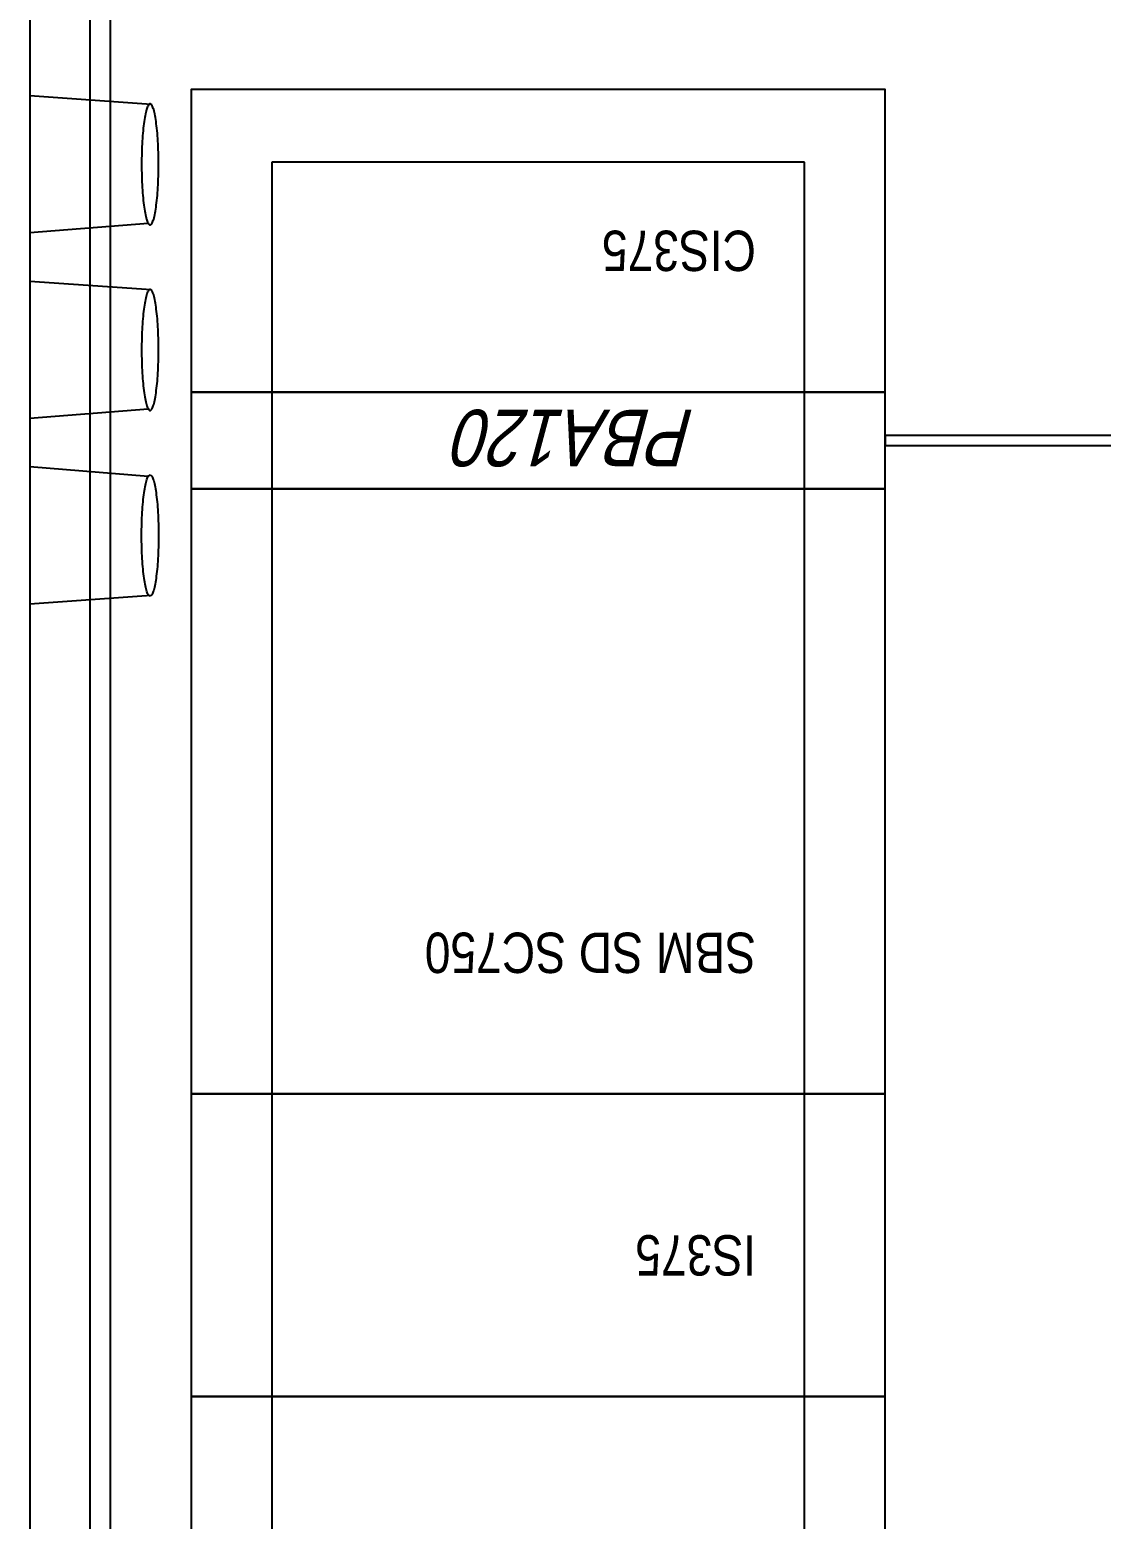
# Model space of a CAD drawing. Header units: millimetres. Extents: x -35961 to -35580, y 154458 to 154764.
# Drawn here: x -35809.895 to -35808.567, y 154630.594 to 154632.44 of the extents above; entities that cross this region are included whole.
import ezdxf

# ---------------------------------------------------------------- set-up
doc = ezdxf.new("R2010")
doc.units = ezdxf.units.MM
doc.header["$MEASUREMENT"] = 0
doc.layers.get('0').update_dxf_attribs({"color": 253})
for name, color, linetype in [('CONTORNO', 7, 'ByBlock'), ('OLCULTA', 7, 'ByBlock'), ('PUERTA-INTERIOR', 7, 'ByBlock'), ('TEXTO', 7, 'ByBlock')]:
    doc.layers.add(name, color=color, linetype=linetype)
doc.styles.get("Standard").update_dxf_attribs({"font": 'ARIALN.TTF'})

msp = doc.modelspace()

# ---------------------------------------------------------------- linework, layer by layer
at = {"color": 1}
for p, q in [((-35809.595, 154632.2763, 0), (-35809.595, 154631.9913, 0)), ((-35808.935, 154632.2763, 0), (-35809.595, 154632.2763, 0)), ((-35808.935, 154631.9913, 0), (-35808.935, 154632.2763, 0)), ((-35809.595, 154631.9913, 0), (-35809.595, 154631.8713, 0)), ((-35808.935, 154631.8713, 0), (-35808.935, 154631.9913, 0)), ((-35809.595, 154631.8713, 0), (-35809.595, 154631.1213, 0)), ((-35808.935, 154631.1213, 0), (-35808.935, 154631.8713, 0)), ((-35809.595, 154631.1213, 0), (-35809.595, 154630.7463, 0)), ((-35808.935, 154630.7463, 0), (-35808.935, 154631.1213, 0)), ((-35809.595, 154630.7463, 0), (-35809.595, 154630.4613, 0)), ((-35808.935, 154630.4613, 0), (-35808.935, 154630.7463, 0))]:
    msp.add_line(p, q, dxfattribs=at)
for p, q in [((-35809.695, 154631.8713, 0), (-35809.695, 154631.1213, 0)), ((-35808.835, 154631.8713, 0), (-35809.695, 154631.8713, 0)), ((-35808.835, 154631.1213, 0), (-35808.835, 154631.8713, 0)), ((-35809.695, 154631.1213, 0), (-35808.835, 154631.1213, 0))]:
    msp.add_line(p, q)
at = {"elevation": 0}
for points in [[(-35808.835, 154631.9913), (-35808.835, 154632.3663), (-35809.695, 154632.3663), (-35809.695, 154631.9913)], [(-35808.835, 154631.8713), (-35808.835, 154631.9913), (-35809.695, 154631.9913), (-35809.695, 154631.8713)], [(-35808.835, 154630.7463), (-35808.835, 154631.1213), (-35809.695, 154631.1213), (-35809.695, 154630.7463)], [(-35808.835, 154630.3713), (-35808.835, 154630.7463), (-35809.695, 154630.7463), (-35809.695, 154630.3713)]]:
    msp.add_lwpolyline(points, close=True, dxfattribs=at)
at = {"layer": 'CONTORNO'}
for p, q in [((-35809.8201, 154630.451, 0), (-35809.8201, 154633.839, 0)), ((-35809.8951, 154633.7958, 0), (-35809.8951, 154630.281, 0)), ((-35809.7951, 154630.451, 0), (-35809.7951, 154633.801, 0))]:
    msp.add_line(p, q, dxfattribs=at)
at = {"layer": 'OLCULTA'}
for p, q in [((-35809.7447, 154632.3478, 0), (-35809.8951, 154632.3585, 0)), ((-35809.7486, 154632.3462, 0), (-35809.7491, 154632.3453, 0)), ((-35809.7481, 154632.3471, 0), (-35809.7486, 154632.3462, 0)), ((-35809.7476, 154632.3477, 0), (-35809.7481, 154632.3471, 0)), ((-35809.7471, 154632.3481, 0), (-35809.7476, 154632.3477, 0)), ((-35809.7466, 154632.3484, 0), (-35809.7471, 154632.3481, 0)), ((-35809.746, 154632.3485, 0), (-35809.7466, 154632.3484, 0)), ((-35809.7455, 154632.3484, 0), (-35809.746, 154632.3485, 0)), ((-35809.745, 154632.3481, 0), (-35809.7455, 154632.3484, 0)), ((-35809.7445, 154632.3477, 0), (-35809.745, 154632.3481, 0)), ((-35809.744, 154632.3471, 0), (-35809.7445, 154632.3477, 0)), ((-35809.7435, 154632.3462, 0), (-35809.744, 154632.3471, 0)), ((-35809.743, 154632.3453, 0), (-35809.7435, 154632.3462, 0)), ((-35809.7531, 154632.3291, 0), (-35809.7535, 154632.3265, 0)), ((-35809.7527, 154632.3315, 0), (-35809.7531, 154632.3291, 0)), ((-35809.7523, 154632.3337, 0), (-35809.7527, 154632.3315, 0)), ((-35809.7519, 154632.3359, 0), (-35809.7523, 154632.3337, 0)), ((-35809.7514, 154632.3378, 0), (-35809.7519, 154632.3359, 0)), ((-35809.751, 154632.3396, 0), (-35809.7514, 154632.3378, 0)), ((-35809.7505, 154632.3413, 0), (-35809.751, 154632.3396, 0)), ((-35809.7501, 154632.3428, 0), (-35809.7505, 154632.3413, 0)), ((-35809.7496, 154632.3441, 0), (-35809.7501, 154632.3428, 0)), ((-35809.7491, 154632.3453, 0), (-35809.7496, 154632.3441, 0)), ((-35809.7425, 154632.3441, 0), (-35809.743, 154632.3453, 0)), ((-35809.742, 154632.3428, 0), (-35809.7425, 154632.3441, 0)), ((-35809.7415, 154632.3413, 0), (-35809.742, 154632.3428, 0)), ((-35809.7411, 154632.3396, 0), (-35809.7415, 154632.3413, 0)), ((-35809.7406, 154632.3378, 0), (-35809.7411, 154632.3396, 0)), ((-35809.7402, 154632.3359, 0), (-35809.7406, 154632.3378, 0)), ((-35809.7398, 154632.3337, 0), (-35809.7402, 154632.3359, 0)), ((-35809.7394, 154632.3315, 0), (-35809.7398, 154632.3337, 0)), ((-35809.739, 154632.3291, 0), (-35809.7394, 154632.3315, 0)), ((-35809.7386, 154632.3265, 0), (-35809.739, 154632.3291, 0)), ((-35809.7551, 154632.3121, 0), (-35809.7553, 154632.3088, 0)), ((-35809.7548, 154632.3152, 0), (-35809.7551, 154632.3121, 0)), ((-35809.7545, 154632.3182, 0), (-35809.7548, 154632.3152, 0)), ((-35809.7542, 154632.3211, 0), (-35809.7545, 154632.3182, 0)), ((-35809.7538, 154632.3239, 0), (-35809.7542, 154632.3211, 0)), ((-35809.7535, 154632.3265, 0), (-35809.7538, 154632.3239, 0)), ((-35809.7383, 154632.3239, 0), (-35809.7386, 154632.3265, 0)), ((-35809.7379, 154632.3211, 0), (-35809.7383, 154632.3239, 0)), ((-35809.7376, 154632.3182, 0), (-35809.7379, 154632.3211, 0)), ((-35809.7373, 154632.3152, 0), (-35809.7376, 154632.3182, 0)), ((-35809.737, 154632.3121, 0), (-35809.7373, 154632.3152, 0)), ((-35809.7368, 154632.3088, 0), (-35809.737, 154632.3121, 0)), ((-35809.7562, 154632.2917, 0), (-35809.7564, 154632.2881, 0)), ((-35809.7561, 154632.2953, 0), (-35809.7562, 154632.2917, 0)), ((-35809.7559, 154632.2988, 0), (-35809.7561, 154632.2953, 0)), ((-35809.7558, 154632.3022, 0), (-35809.7559, 154632.2988, 0)), ((-35809.7555, 154632.3056, 0), (-35809.7558, 154632.3022, 0)), ((-35809.7553, 154632.3088, 0), (-35809.7555, 154632.3056, 0)), ((-35809.7365, 154632.3056, 0), (-35809.7368, 154632.3088, 0)), ((-35809.7363, 154632.3022, 0), (-35809.7365, 154632.3056, 0)), ((-35809.7361, 154632.2988, 0), (-35809.7363, 154632.3022, 0)), ((-35809.736, 154632.2953, 0), (-35809.7361, 154632.2988, 0)), ((-35809.7358, 154632.2917, 0), (-35809.736, 154632.2953, 0)), ((-35809.7357, 154632.2881, 0), (-35809.7358, 154632.2917, 0)), ((-35809.7565, 154632.2772, 0), (-35809.7566, 154632.2735, 0)), ((-35809.7566, 154632.2735, 0), (-35809.7565, 154632.2698, 0)), ((-35809.7564, 154632.2845, 0), (-35809.7565, 154632.2808, 0)), ((-35809.7565, 154632.2808, 0), (-35809.7565, 154632.2772, 0)), ((-35809.7564, 154632.2881, 0), (-35809.7564, 154632.2845, 0)), ((-35809.7356, 154632.2845, 0), (-35809.7357, 154632.2881, 0)), ((-35809.7356, 154632.2808, 0), (-35809.7356, 154632.2845, 0)), ((-35809.7355, 154632.2772, 0), (-35809.7356, 154632.2808, 0)), ((-35809.7355, 154632.2735, 0), (-35809.7355, 154632.2772, 0)), ((-35809.7355, 154632.2698, 0), (-35809.7355, 154632.2735, 0)), ((-35809.7565, 154632.2698, 0), (-35809.7565, 154632.2661, 0)), ((-35809.7565, 154632.2661, 0), (-35809.7564, 154632.2625, 0)), ((-35809.7564, 154632.2625, 0), (-35809.7564, 154632.2589, 0)), ((-35809.7564, 154632.2589, 0), (-35809.7562, 154632.2553, 0)), ((-35809.7562, 154632.2553, 0), (-35809.7561, 154632.2517, 0)), ((-35809.736, 154632.2517, 0), (-35809.7358, 154632.2553, 0)), ((-35809.7358, 154632.2553, 0), (-35809.7357, 154632.2589, 0)), ((-35809.7357, 154632.2589, 0), (-35809.7356, 154632.2625, 0)), ((-35809.7356, 154632.2661, 0), (-35809.7355, 154632.2698, 0)), ((-35809.7356, 154632.2625, 0), (-35809.7356, 154632.2661, 0)), ((-35809.7561, 154632.2517, 0), (-35809.7559, 154632.2482, 0)), ((-35809.7559, 154632.2482, 0), (-35809.7558, 154632.2448, 0)), ((-35809.7558, 154632.2448, 0), (-35809.7555, 154632.2414, 0)), ((-35809.7555, 154632.2414, 0), (-35809.7553, 154632.2381, 0)), ((-35809.7553, 154632.2381, 0), (-35809.7551, 154632.2349, 0)), ((-35809.737, 154632.2349, 0), (-35809.7368, 154632.2381, 0)), ((-35809.7368, 154632.2381, 0), (-35809.7365, 154632.2414, 0)), ((-35809.7365, 154632.2414, 0), (-35809.7363, 154632.2448, 0)), ((-35809.7363, 154632.2448, 0), (-35809.7361, 154632.2482, 0)), ((-35809.7361, 154632.2482, 0), (-35809.736, 154632.2517, 0)), ((-35809.7551, 154632.2349, 0), (-35809.7548, 154632.2318, 0)), ((-35809.7548, 154632.2318, 0), (-35809.7545, 154632.2288, 0)), ((-35809.7545, 154632.2288, 0), (-35809.7542, 154632.2259, 0)), ((-35809.7542, 154632.2259, 0), (-35809.7538, 154632.2231, 0)), ((-35809.7538, 154632.2231, 0), (-35809.7535, 154632.2205, 0)), ((-35809.7535, 154632.2205, 0), (-35809.7531, 154632.2179, 0)), ((-35809.7531, 154632.2179, 0), (-35809.7527, 154632.2155, 0)), ((-35809.7394, 154632.2155, 0), (-35809.739, 154632.2179, 0)), ((-35809.739, 154632.2179, 0), (-35809.7386, 154632.2205, 0)), ((-35809.7386, 154632.2205, 0), (-35809.7383, 154632.2231, 0)), ((-35809.7383, 154632.2231, 0), (-35809.7379, 154632.2259, 0)), ((-35809.7379, 154632.2259, 0), (-35809.7376, 154632.2288, 0)), ((-35809.7376, 154632.2288, 0), (-35809.7373, 154632.2318, 0)), ((-35809.7373, 154632.2318, 0), (-35809.737, 154632.2349, 0)), ((-35809.7482, 154632.2002, 0), (-35809.8951, 154632.1885, 0)), ((-35809.7527, 154632.2155, 0), (-35809.7523, 154632.2133, 0)), ((-35809.7523, 154632.2133, 0), (-35809.7519, 154632.2111, 0)), ((-35809.7519, 154632.2111, 0), (-35809.7514, 154632.2092, 0)), ((-35809.7514, 154632.2092, 0), (-35809.751, 154632.2074, 0)), ((-35809.751, 154632.2074, 0), (-35809.7505, 154632.2057, 0)), ((-35809.7505, 154632.2057, 0), (-35809.7501, 154632.2042, 0)), ((-35809.7501, 154632.2042, 0), (-35809.7496, 154632.2029, 0)), ((-35809.7496, 154632.2029, 0), (-35809.7491, 154632.2017, 0)), ((-35809.7491, 154632.2017, 0), (-35809.7486, 154632.2007, 0)), ((-35809.7486, 154632.2007, 0), (-35809.7481, 154632.1999, 0)), ((-35809.7481, 154632.1999, 0), (-35809.7476, 154632.1993, 0)), ((-35809.7476, 154632.1993, 0), (-35809.7471, 154632.1989, 0)), ((-35809.7471, 154632.1989, 0), (-35809.7466, 154632.1986, 0)), ((-35809.7466, 154632.1986, 0), (-35809.746, 154632.1985, 0)), ((-35809.746, 154632.1985, 0), (-35809.7455, 154632.1986, 0)), ((-35809.7455, 154632.1986, 0), (-35809.745, 154632.1989, 0)), ((-35809.745, 154632.1989, 0), (-35809.7445, 154632.1993, 0)), ((-35809.7445, 154632.1993, 0), (-35809.744, 154632.1999, 0)), ((-35809.744, 154632.1999, 0), (-35809.7435, 154632.2007, 0)), ((-35809.7435, 154632.2007, 0), (-35809.743, 154632.2017, 0)), ((-35809.743, 154632.2017, 0), (-35809.7425, 154632.2029, 0)), ((-35809.7425, 154632.2029, 0), (-35809.742, 154632.2042, 0)), ((-35809.742, 154632.2042, 0), (-35809.7415, 154632.2057, 0)), ((-35809.7415, 154632.2057, 0), (-35809.7411, 154632.2074, 0)), ((-35809.7411, 154632.2074, 0), (-35809.7406, 154632.2092, 0)), ((-35809.7406, 154632.2092, 0), (-35809.7402, 154632.2111, 0)), ((-35809.7402, 154632.2111, 0), (-35809.7398, 154632.2133, 0)), ((-35809.7398, 154632.2133, 0), (-35809.7394, 154632.2155, 0)), ((-35809.7447, 154632.1178, 0), (-35809.8951, 154632.1285, 0)), ((-35809.7514, 154632.1078, 0), (-35809.7519, 154632.1059, 0)), ((-35809.751, 154632.1096, 0), (-35809.7514, 154632.1078, 0)), ((-35809.7505, 154632.1113, 0), (-35809.751, 154632.1096, 0)), ((-35809.7501, 154632.1128, 0), (-35809.7505, 154632.1113, 0)), ((-35809.7496, 154632.1141, 0), (-35809.7501, 154632.1128, 0)), ((-35809.7491, 154632.1153, 0), (-35809.7496, 154632.1141, 0)), ((-35809.7486, 154632.1162, 0), (-35809.7491, 154632.1153, 0)), ((-35809.7481, 154632.1171, 0), (-35809.7486, 154632.1162, 0)), ((-35809.7476, 154632.1177, 0), (-35809.7481, 154632.1171, 0)), ((-35809.7471, 154632.1181, 0), (-35809.7476, 154632.1177, 0)), ((-35809.7466, 154632.1184, 0), (-35809.7471, 154632.1181, 0)), ((-35809.746, 154632.1185, 0), (-35809.7466, 154632.1184, 0)), ((-35809.7455, 154632.1184, 0), (-35809.746, 154632.1185, 0)), ((-35809.745, 154632.1181, 0), (-35809.7455, 154632.1184, 0)), ((-35809.7445, 154632.1177, 0), (-35809.745, 154632.1181, 0)), ((-35809.744, 154632.1171, 0), (-35809.7445, 154632.1177, 0)), ((-35809.7435, 154632.1162, 0), (-35809.744, 154632.1171, 0)), ((-35809.743, 154632.1153, 0), (-35809.7435, 154632.1162, 0)), ((-35809.7425, 154632.1141, 0), (-35809.743, 154632.1153, 0)), ((-35809.742, 154632.1128, 0), (-35809.7425, 154632.1141, 0)), ((-35809.7415, 154632.1113, 0), (-35809.742, 154632.1128, 0)), ((-35809.7411, 154632.1096, 0), (-35809.7415, 154632.1113, 0)), ((-35809.7406, 154632.1078, 0), (-35809.7411, 154632.1096, 0)), ((-35809.7402, 154632.1059, 0), (-35809.7406, 154632.1078, 0)), ((-35809.7545, 154632.0882, 0), (-35809.7548, 154632.0852, 0)), ((-35809.7542, 154632.0911, 0), (-35809.7545, 154632.0882, 0)), ((-35809.7538, 154632.0939, 0), (-35809.7542, 154632.0911, 0)), ((-35809.7535, 154632.0965, 0), (-35809.7538, 154632.0939, 0)), ((-35809.7531, 154632.0991, 0), (-35809.7535, 154632.0965, 0)), ((-35809.7527, 154632.1015, 0), (-35809.7531, 154632.0991, 0)), ((-35809.7523, 154632.1037, 0), (-35809.7527, 154632.1015, 0)), ((-35809.7519, 154632.1059, 0), (-35809.7523, 154632.1037, 0)), ((-35809.7398, 154632.1037, 0), (-35809.7402, 154632.1059, 0)), ((-35809.7394, 154632.1015, 0), (-35809.7398, 154632.1037, 0)), ((-35809.739, 154632.0991, 0), (-35809.7394, 154632.1015, 0)), ((-35809.7386, 154632.0965, 0), (-35809.739, 154632.0991, 0)), ((-35809.7383, 154632.0939, 0), (-35809.7386, 154632.0965, 0)), ((-35809.7379, 154632.0911, 0), (-35809.7383, 154632.0939, 0)), ((-35809.7376, 154632.0882, 0), (-35809.7379, 154632.0911, 0)), ((-35809.7373, 154632.0852, 0), (-35809.7376, 154632.0882, 0)), ((-35809.7558, 154632.0722, 0), (-35809.7559, 154632.0688, 0)), ((-35809.7555, 154632.0756, 0), (-35809.7558, 154632.0722, 0)), ((-35809.7553, 154632.0788, 0), (-35809.7555, 154632.0756, 0)), ((-35809.7551, 154632.0821, 0), (-35809.7553, 154632.0788, 0)), ((-35809.7548, 154632.0852, 0), (-35809.7551, 154632.0821, 0)), ((-35809.737, 154632.0821, 0), (-35809.7373, 154632.0852, 0)), ((-35809.7368, 154632.0788, 0), (-35809.737, 154632.0821, 0)), ((-35809.7365, 154632.0756, 0), (-35809.7368, 154632.0788, 0)), ((-35809.7363, 154632.0722, 0), (-35809.7365, 154632.0756, 0)), ((-35809.7361, 154632.0688, 0), (-35809.7363, 154632.0722, 0)), ((-35809.7564, 154632.0545, 0), (-35809.7565, 154632.0508, 0)), ((-35809.7565, 154632.0508, 0), (-35809.7565, 154632.0472, 0)), ((-35809.7562, 154632.0617, 0), (-35809.7564, 154632.0581, 0)), ((-35809.7564, 154632.0581, 0), (-35809.7564, 154632.0545, 0)), ((-35809.7561, 154632.0653, 0), (-35809.7562, 154632.0617, 0)), ((-35809.7559, 154632.0688, 0), (-35809.7561, 154632.0653, 0)), ((-35809.736, 154632.0653, 0), (-35809.7361, 154632.0688, 0)), ((-35809.7358, 154632.0617, 0), (-35809.736, 154632.0653, 0)), ((-35809.7357, 154632.0581, 0), (-35809.7358, 154632.0617, 0)), ((-35809.7356, 154632.0545, 0), (-35809.7357, 154632.0581, 0)), ((-35809.7356, 154632.0508, 0), (-35809.7356, 154632.0545, 0)), ((-35809.7355, 154632.0472, 0), (-35809.7356, 154632.0508, 0)), ((-35809.7565, 154632.0472, 0), (-35809.7566, 154632.0435, 0)), ((-35809.7566, 154632.0435, 0), (-35809.7565, 154632.0398, 0)), ((-35809.7565, 154632.0398, 0), (-35809.7565, 154632.0361, 0)), ((-35809.7565, 154632.0361, 0), (-35809.7564, 154632.0325, 0)), ((-35809.7564, 154632.0325, 0), (-35809.7564, 154632.0289, 0)), ((-35809.7357, 154632.0289, 0), (-35809.7356, 154632.0325, 0)), ((-35809.7356, 154632.0361, 0), (-35809.7355, 154632.0398, 0)), ((-35809.7356, 154632.0325, 0), (-35809.7356, 154632.0361, 0)), ((-35809.7355, 154632.0435, 0), (-35809.7355, 154632.0472, 0)), ((-35809.7355, 154632.0398, 0), (-35809.7355, 154632.0435, 0)), ((-35809.7564, 154632.0289, 0), (-35809.7562, 154632.0253, 0)), ((-35809.7562, 154632.0253, 0), (-35809.7561, 154632.0217, 0)), ((-35809.7561, 154632.0217, 0), (-35809.7559, 154632.0182, 0)), ((-35809.7559, 154632.0182, 0), (-35809.7558, 154632.0148, 0)), ((-35809.7558, 154632.0148, 0), (-35809.7555, 154632.0114, 0)), ((-35809.7365, 154632.0114, 0), (-35809.7363, 154632.0148, 0)), ((-35809.7363, 154632.0148, 0), (-35809.7361, 154632.0182, 0)), ((-35809.7361, 154632.0182, 0), (-35809.736, 154632.0217, 0)), ((-35809.736, 154632.0217, 0), (-35809.7358, 154632.0253, 0)), ((-35809.7358, 154632.0253, 0), (-35809.7357, 154632.0289, 0)), ((-35809.7555, 154632.0114, 0), (-35809.7553, 154632.0081, 0)), ((-35809.7553, 154632.0081, 0), (-35809.7551, 154632.0049, 0)), ((-35809.7551, 154632.0049, 0), (-35809.7548, 154632.0018, 0)), ((-35809.7548, 154632.0018, 0), (-35809.7545, 154631.9988, 0)), ((-35809.7545, 154631.9988, 0), (-35809.7542, 154631.9959, 0)), ((-35809.7542, 154631.9959, 0), (-35809.7538, 154631.9931, 0)), ((-35809.7383, 154631.9931, 0), (-35809.7379, 154631.9959, 0)), ((-35809.7379, 154631.9959, 0), (-35809.7376, 154631.9988, 0)), ((-35809.7376, 154631.9988, 0), (-35809.7373, 154632.0018, 0)), ((-35809.7373, 154632.0018, 0), (-35809.737, 154632.0049, 0)), ((-35809.737, 154632.0049, 0), (-35809.7368, 154632.0081, 0)), ((-35809.7368, 154632.0081, 0), (-35809.7365, 154632.0114, 0)), ((-35809.7538, 154631.9931, 0), (-35809.7535, 154631.9905, 0)), ((-35809.7535, 154631.9905, 0), (-35809.7531, 154631.9879, 0)), ((-35809.7531, 154631.9879, 0), (-35809.7527, 154631.9855, 0)), ((-35809.7527, 154631.9855, 0), (-35809.7523, 154631.9833, 0)), ((-35809.7523, 154631.9833, 0), (-35809.7519, 154631.9811, 0)), ((-35809.7519, 154631.9811, 0), (-35809.7514, 154631.9792, 0)), ((-35809.7514, 154631.9792, 0), (-35809.751, 154631.9774, 0)), ((-35809.751, 154631.9774, 0), (-35809.7505, 154631.9757, 0)), ((-35809.7415, 154631.9757, 0), (-35809.7411, 154631.9774, 0)), ((-35809.7411, 154631.9774, 0), (-35809.7406, 154631.9792, 0)), ((-35809.7406, 154631.9792, 0), (-35809.7402, 154631.9811, 0)), ((-35809.7402, 154631.9811, 0), (-35809.7398, 154631.9833, 0)), ((-35809.7398, 154631.9833, 0), (-35809.7394, 154631.9855, 0)), ((-35809.7394, 154631.9855, 0), (-35809.739, 154631.9879, 0)), ((-35809.739, 154631.9879, 0), (-35809.7386, 154631.9905, 0)), ((-35809.7386, 154631.9905, 0), (-35809.7383, 154631.9931, 0)), ((-35809.7482, 154631.9702, 0), (-35809.8951, 154631.9585, 0)), ((-35809.7505, 154631.9757, 0), (-35809.7501, 154631.9742, 0)), ((-35809.7501, 154631.9742, 0), (-35809.7496, 154631.9729, 0)), ((-35809.7496, 154631.9729, 0), (-35809.7491, 154631.9717, 0)), ((-35809.7491, 154631.9717, 0), (-35809.7486, 154631.9707, 0)), ((-35809.7486, 154631.9707, 0), (-35809.7481, 154631.9699, 0)), ((-35809.7481, 154631.9699, 0), (-35809.7476, 154631.9693, 0)), ((-35809.7476, 154631.9693, 0), (-35809.7471, 154631.9689, 0)), ((-35809.7471, 154631.9689, 0), (-35809.7466, 154631.9686, 0)), ((-35809.7466, 154631.9686, 0), (-35809.746, 154631.9685, 0)), ((-35809.746, 154631.9685, 0), (-35809.7455, 154631.9686, 0)), ((-35809.7455, 154631.9686, 0), (-35809.745, 154631.9689, 0)), ((-35809.745, 154631.9689, 0), (-35809.7445, 154631.9693, 0)), ((-35809.7445, 154631.9693, 0), (-35809.744, 154631.9699, 0)), ((-35809.744, 154631.9699, 0), (-35809.7435, 154631.9707, 0)), ((-35809.7435, 154631.9707, 0), (-35809.743, 154631.9717, 0)), ((-35809.743, 154631.9717, 0), (-35809.7425, 154631.9729, 0)), ((-35809.7425, 154631.9729, 0), (-35809.742, 154631.9742, 0)), ((-35809.742, 154631.9742, 0), (-35809.7415, 154631.9757, 0)), ((-35809.7482, 154631.8868, 0), (-35809.8951, 154631.8985, 0)), ((-35809.7496, 154631.8841, 0), (-35809.7491, 154631.8853, 0)), ((-35809.7491, 154631.8853, 0), (-35809.7486, 154631.8862, 0)), ((-35809.7486, 154631.8862, 0), (-35809.7481, 154631.8871, 0)), ((-35809.7481, 154631.8871, 0), (-35809.7476, 154631.8877, 0)), ((-35809.7476, 154631.8877, 0), (-35809.7471, 154631.8881, 0)), ((-35809.7471, 154631.8881, 0), (-35809.7466, 154631.8884, 0)), ((-35809.7466, 154631.8884, 0), (-35809.746, 154631.8885, 0)), ((-35809.746, 154631.8885, 0), (-35809.7455, 154631.8884, 0)), ((-35809.7455, 154631.8884, 0), (-35809.745, 154631.8881, 0)), ((-35809.745, 154631.8881, 0), (-35809.7445, 154631.8877, 0)), ((-35809.7445, 154631.8877, 0), (-35809.744, 154631.8871, 0)), ((-35809.744, 154631.8871, 0), (-35809.7435, 154631.8862, 0)), ((-35809.7435, 154631.8862, 0), (-35809.743, 154631.8853, 0)), ((-35809.743, 154631.8853, 0), (-35809.7425, 154631.8841, 0)), ((-35809.7538, 154631.8639, 0), (-35809.7535, 154631.8665, 0)), ((-35809.7535, 154631.8665, 0), (-35809.7531, 154631.8691, 0)), ((-35809.7531, 154631.8691, 0), (-35809.7527, 154631.8715, 0)), ((-35809.7527, 154631.8715, 0), (-35809.7523, 154631.8737, 0)), ((-35809.7523, 154631.8737, 0), (-35809.7519, 154631.8759, 0)), ((-35809.7519, 154631.8759, 0), (-35809.7514, 154631.8778, 0)), ((-35809.7514, 154631.8778, 0), (-35809.751, 154631.8796, 0)), ((-35809.751, 154631.8796, 0), (-35809.7505, 154631.8813, 0)), ((-35809.7505, 154631.8813, 0), (-35809.7501, 154631.8828, 0)), ((-35809.7501, 154631.8828, 0), (-35809.7496, 154631.8841, 0)), ((-35809.7425, 154631.8841, 0), (-35809.742, 154631.8828, 0)), ((-35809.742, 154631.8828, 0), (-35809.7415, 154631.8813, 0)), ((-35809.7415, 154631.8813, 0), (-35809.7411, 154631.8796, 0)), ((-35809.7411, 154631.8796, 0), (-35809.7406, 154631.8778, 0)), ((-35809.7406, 154631.8778, 0), (-35809.7402, 154631.8759, 0)), ((-35809.7402, 154631.8759, 0), (-35809.7398, 154631.8737, 0)), ((-35809.7398, 154631.8737, 0), (-35809.7394, 154631.8715, 0)), ((-35809.7394, 154631.8715, 0), (-35809.739, 154631.8691, 0)), ((-35809.739, 154631.8691, 0), (-35809.7386, 154631.8665, 0)), ((-35809.7386, 154631.8665, 0), (-35809.7383, 154631.8639, 0)), ((-35809.7555, 154631.8456, 0), (-35809.7553, 154631.8488, 0)), ((-35809.7553, 154631.8488, 0), (-35809.7551, 154631.8521, 0)), ((-35809.7551, 154631.8521, 0), (-35809.7548, 154631.8552, 0)), ((-35809.7548, 154631.8552, 0), (-35809.7545, 154631.8582, 0)), ((-35809.7545, 154631.8582, 0), (-35809.7542, 154631.8611, 0)), ((-35809.7542, 154631.8611, 0), (-35809.7538, 154631.8639, 0)), ((-35809.7383, 154631.8639, 0), (-35809.7379, 154631.8611, 0)), ((-35809.7379, 154631.8611, 0), (-35809.7376, 154631.8582, 0)), ((-35809.7376, 154631.8582, 0), (-35809.7373, 154631.8552, 0)), ((-35809.7373, 154631.8552, 0), (-35809.737, 154631.8521, 0)), ((-35809.737, 154631.8521, 0), (-35809.7368, 154631.8488, 0)), ((-35809.7368, 154631.8488, 0), (-35809.7365, 154631.8456, 0)), ((-35809.7564, 154631.8281, 0), (-35809.7562, 154631.8317, 0)), ((-35809.7562, 154631.8317, 0), (-35809.7561, 154631.8353, 0)), ((-35809.7561, 154631.8353, 0), (-35809.7559, 154631.8388, 0)), ((-35809.7559, 154631.8388, 0), (-35809.7558, 154631.8422, 0)), ((-35809.7558, 154631.8422, 0), (-35809.7555, 154631.8456, 0)), ((-35809.7365, 154631.8456, 0), (-35809.7363, 154631.8422, 0)), ((-35809.7363, 154631.8422, 0), (-35809.7361, 154631.8388, 0)), ((-35809.7361, 154631.8388, 0), (-35809.736, 154631.8353, 0)), ((-35809.736, 154631.8353, 0), (-35809.7358, 154631.8317, 0)), ((-35809.7358, 154631.8317, 0), (-35809.7357, 154631.8281, 0)), ((-35809.7566, 154631.8135, 0), (-35809.7565, 154631.8172, 0)), ((-35809.7565, 154631.8098, 0), (-35809.7566, 154631.8135, 0)), ((-35809.7565, 154631.8208, 0), (-35809.7564, 154631.8245, 0)), ((-35809.7565, 154631.8172, 0), (-35809.7565, 154631.8208, 0)), ((-35809.7564, 154631.8245, 0), (-35809.7564, 154631.8281, 0)), ((-35809.7357, 154631.8281, 0), (-35809.7356, 154631.8245, 0)), ((-35809.7356, 154631.8245, 0), (-35809.7356, 154631.8208, 0)), ((-35809.7356, 154631.8208, 0), (-35809.7355, 154631.8172, 0)), ((-35809.7355, 154631.8172, 0), (-35809.7355, 154631.8135, 0)), ((-35809.7355, 154631.8135, 0), (-35809.7355, 154631.8098, 0)), ((-35809.7565, 154631.8061, 0), (-35809.7565, 154631.8098, 0)), ((-35809.7564, 154631.8025, 0), (-35809.7565, 154631.8061, 0)), ((-35809.7564, 154631.7989, 0), (-35809.7564, 154631.8025, 0)), ((-35809.7562, 154631.7953, 0), (-35809.7564, 154631.7989, 0)), ((-35809.7561, 154631.7917, 0), (-35809.7562, 154631.7953, 0)), ((-35809.7358, 154631.7953, 0), (-35809.736, 154631.7917, 0)), ((-35809.7357, 154631.7989, 0), (-35809.7358, 154631.7953, 0)), ((-35809.7356, 154631.8025, 0), (-35809.7357, 154631.7989, 0)), ((-35809.7355, 154631.8098, 0), (-35809.7356, 154631.8061, 0)), ((-35809.7356, 154631.8061, 0), (-35809.7356, 154631.8025, 0)), ((-35809.7559, 154631.7882, 0), (-35809.7561, 154631.7917, 0)), ((-35809.7558, 154631.7848, 0), (-35809.7559, 154631.7882, 0)), ((-35809.7555, 154631.7814, 0), (-35809.7558, 154631.7848, 0)), ((-35809.7553, 154631.7781, 0), (-35809.7555, 154631.7814, 0)), ((-35809.7551, 154631.7749, 0), (-35809.7553, 154631.7781, 0)), ((-35809.7548, 154631.7718, 0), (-35809.7551, 154631.7749, 0)), ((-35809.737, 154631.7749, 0), (-35809.7373, 154631.7718, 0)), ((-35809.7368, 154631.7781, 0), (-35809.737, 154631.7749, 0)), ((-35809.7365, 154631.7814, 0), (-35809.7368, 154631.7781, 0)), ((-35809.7363, 154631.7848, 0), (-35809.7365, 154631.7814, 0)), ((-35809.7361, 154631.7882, 0), (-35809.7363, 154631.7848, 0)), ((-35809.736, 154631.7917, 0), (-35809.7361, 154631.7882, 0)), ((-35809.7545, 154631.7688, 0), (-35809.7548, 154631.7718, 0)), ((-35809.7542, 154631.7659, 0), (-35809.7545, 154631.7688, 0)), ((-35809.7538, 154631.7631, 0), (-35809.7542, 154631.7659, 0)), ((-35809.7535, 154631.7605, 0), (-35809.7538, 154631.7631, 0)), ((-35809.7531, 154631.7579, 0), (-35809.7535, 154631.7605, 0)), ((-35809.7527, 154631.7555, 0), (-35809.7531, 154631.7579, 0)), ((-35809.7523, 154631.7533, 0), (-35809.7527, 154631.7555, 0)), ((-35809.7394, 154631.7555, 0), (-35809.7398, 154631.7533, 0)), ((-35809.739, 154631.7579, 0), (-35809.7394, 154631.7555, 0)), ((-35809.7386, 154631.7605, 0), (-35809.739, 154631.7579, 0)), ((-35809.7383, 154631.7631, 0), (-35809.7386, 154631.7605, 0)), ((-35809.7379, 154631.7659, 0), (-35809.7383, 154631.7631, 0)), ((-35809.7376, 154631.7688, 0), (-35809.7379, 154631.7659, 0)), ((-35809.7373, 154631.7718, 0), (-35809.7376, 154631.7688, 0)), ((-35809.7447, 154631.7391, 0), (-35809.8951, 154631.7285, 0)), ((-35809.7519, 154631.7511, 0), (-35809.7523, 154631.7533, 0)), ((-35809.7514, 154631.7492, 0), (-35809.7519, 154631.7511, 0)), ((-35809.751, 154631.7474, 0), (-35809.7514, 154631.7492, 0)), ((-35809.7505, 154631.7457, 0), (-35809.751, 154631.7474, 0)), ((-35809.7501, 154631.7442, 0), (-35809.7505, 154631.7457, 0)), ((-35809.7496, 154631.7429, 0), (-35809.7501, 154631.7442, 0)), ((-35809.7491, 154631.7417, 0), (-35809.7496, 154631.7429, 0)), ((-35809.7486, 154631.7407, 0), (-35809.7491, 154631.7417, 0)), ((-35809.7481, 154631.7399, 0), (-35809.7486, 154631.7407, 0)), ((-35809.7476, 154631.7393, 0), (-35809.7481, 154631.7399, 0)), ((-35809.7471, 154631.7389, 0), (-35809.7476, 154631.7393, 0)), ((-35809.7466, 154631.7386, 0), (-35809.7471, 154631.7389, 0)), ((-35809.746, 154631.7385, 0), (-35809.7466, 154631.7386, 0)), ((-35809.7455, 154631.7386, 0), (-35809.746, 154631.7385, 0)), ((-35809.745, 154631.7389, 0), (-35809.7455, 154631.7386, 0)), ((-35809.7445, 154631.7393, 0), (-35809.745, 154631.7389, 0)), ((-35809.744, 154631.7399, 0), (-35809.7445, 154631.7393, 0)), ((-35809.7435, 154631.7407, 0), (-35809.744, 154631.7399, 0)), ((-35809.743, 154631.7417, 0), (-35809.7435, 154631.7407, 0)), ((-35809.7425, 154631.7429, 0), (-35809.743, 154631.7417, 0)), ((-35809.742, 154631.7442, 0), (-35809.7425, 154631.7429, 0)), ((-35809.7415, 154631.7457, 0), (-35809.742, 154631.7442, 0)), ((-35809.7411, 154631.7474, 0), (-35809.7415, 154631.7457, 0)), ((-35809.7406, 154631.7492, 0), (-35809.7411, 154631.7474, 0)), ((-35809.7402, 154631.7511, 0), (-35809.7406, 154631.7492, 0)), ((-35809.7398, 154631.7533, 0), (-35809.7402, 154631.7511, 0))]:
    msp.add_line(p, q, dxfattribs=at)
at = {"layer": 'PUERTA-INTERIOR', "elevation": 0}
msp.add_lwpolyline([(-35808.3, 154631.9252), (-35808.3, 154631.9374), (-35808.835, 154631.9374), (-35808.835, 154631.9252)], close=True, dxfattribs=at)

# ---------------------------------------------------------------- texts
for s, p in [('CIS375', (-35808.995, 154632.1913, 0)), ('SBM SD SC750', (-35808.995, 154631.3213, 0)), ('IS375', (-35808.995, 154630.9463, 0))]:
    msp.add_text(s, height=0.05, rotation=180).set_placement(p)
at = {"layer": 'TEXTO', "oblique": 15}
msp.add_text('PBA120', height=0.07, rotation=180, dxfattribs=at).set_placement((-35809.0684, 154631.9693, 0))

doc.saveas('drawing.dxf')
